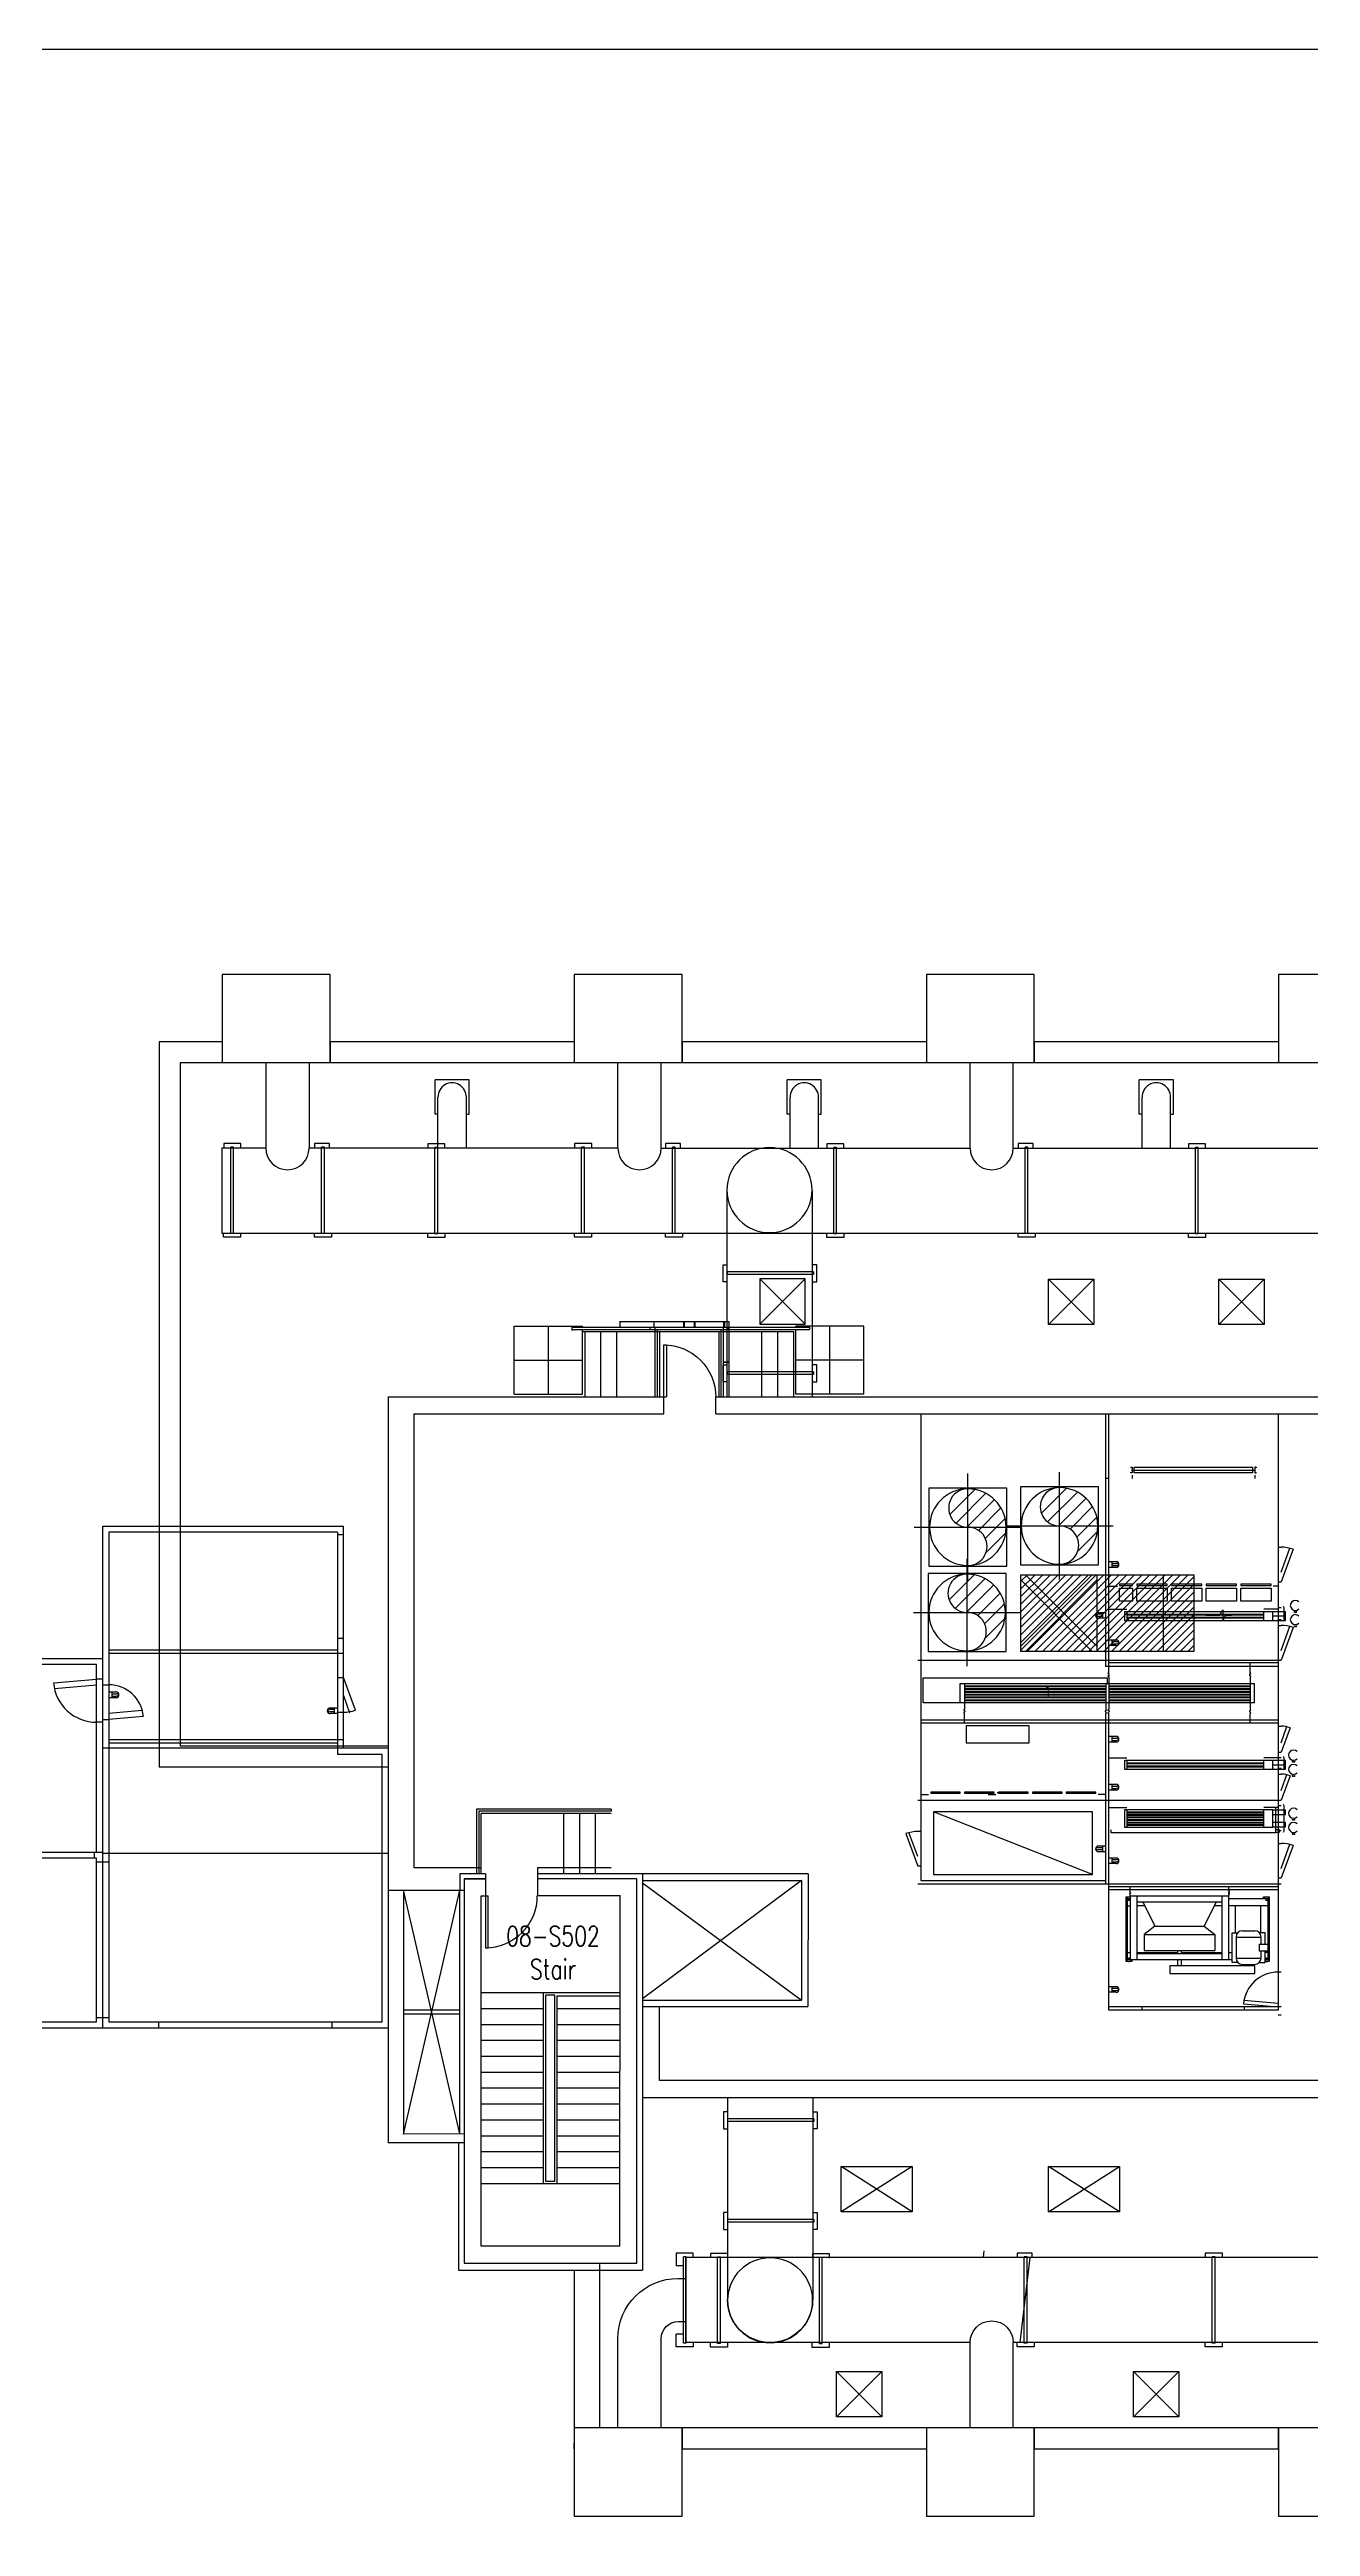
# Model space of a CAD drawing. Extents: x 11182 to 734459, y -1391328 to 152085.
# Drawn here: x 655704 to 677906, y -854440 to -810819 of the extents above; entities that cross this region are included whole.
import ezdxf
from ezdxf.enums import TextEntityAlignment as Align

# ---------------------------------------------------------------- set-up
doc = ezdxf.new("R2010")
doc.units = 0
doc.header["$LTSCALE"] = 500
doc.header["$MEASUREMENT"] = 0
doc.layers.add('0_Defpoints', color=106, linetype='CONTINUOUS', plot=False)
for name, color, linetype in [('0_room_data', 7, 'CONTINUOUS'), ('1_Wall_Exist', 251, 'CONTINUOUS'), ('3_Text', 7, 'CONTINUOUS')]:
    doc.layers.add(name, color=color, linetype=linetype)
doc.styles.add('1_200', font='simplex.shx', dxfattribs={"width": 0.75, "height": 460})
doc.styles.add('NOTES', font='SIMPLEX', dxfattribs={"height": 107.5})
doc.styles.add('NTS2-0MM', font='ROMANS.shx', dxfattribs={"height": 200})

# ---------------------------------------------------------------- blocks, each defined once
blk = doc.blocks.new('room_data')
at = {"layer": '3_Text', "style": '1_200', "width": 0.75}
for tag, p in [('ROOMNUM', (0, 0)), ('ROOMUSE', (0, -575))]:
    blk.add_attdef(tag, text='', height=345, dxfattribs=at).set_placement(p, align=Align.MIDDLE_CENTER)

msp = doc.modelspace()

# ---------------------------------------------------------------- linework, layer by layer
at = {"layer": '0_Defpoints'}
msp.add_lwpolyline([(632042, -810819), (632042, -876522), (733582, -876522), (733582, -810819)], close=True, dxfattribs=at)
at = {"layer": '1_Wall_Exist'}
for p, q in [((658743, -827109), (658743, -828666)), ((660643, -827109), (658743, -827109)), ((660643, -828666), (660643, -827109)), ((664943, -827109), (664943, -828666)), ((666843, -827109), (664943, -827109)), ((666843, -828666), (666843, -827109)), ((671143, -827109), (671143, -828666)), ((673043, -827109), (671143, -827109)), ((673043, -828666), (673043, -827109)), ((677343, -827109), (677343, -828666)), ((679243, -827109), (677343, -827109)), ((657633, -828296), (657633, -841070)), ((658740, -828296), (657633, -828296)), ((660644, -828296), (660644, -828666)), ((664942, -828296), (660644, -828296)), ((671142, -828296), (666844, -828296)), ((666844, -828296), (666844, -828666)), ((677342, -828296), (673044, -828296)), ((673044, -828296), (673044, -828666)), ((696263, -828666), (658003, -828666)), ((658003, -828666), (658003, -840700)), ((659512, -828666), (659512, -830166)), ((660274, -828666), (660274, -830166)), ((665712, -830166), (665712, -828666)), ((666474, -830166), (666474, -828666)), ((671912, -830166), (671912, -828666)), ((672674, -830166), (672674, -828666)), ((662493, -829566), (662493, -828966)), ((663093, -828966), (662493, -828966)), ((663093, -829566), (663093, -828966)), ((668693, -829566), (668693, -828966)), ((669293, -828966), (668693, -828966)), ((669293, -829566), (669293, -828966)), ((674893, -829566), (674893, -828966)), ((675493, -828966), (674893, -828966)), ((675493, -829566), (675493, -828966)), ((662543, -829566), (662493, -829566)), ((662543, -830166), (662543, -829266)), ((663043, -830166), (663043, -829266)), ((663043, -829566), (663093, -829566)), ((668743, -829566), (668693, -829566)), ((668743, -830166), (668743, -829266)), ((669243, -830166), (669243, -829266)), ((669243, -829566), (669293, -829566)), ((674943, -829566), (674893, -829566)), ((674943, -830166), (674943, -829266)), ((675443, -830166), (675443, -829266)), ((675443, -829566), (675493, -829566)), ((658772, -830084), (658772, -830159)), ((659072, -830084), (658772, -830084)), ((659072, -830159), (659072, -830084)), ((660369, -830083), (660369, -830158)), ((660635, -830083), (660369, -830083)), ((660635, -830158), (660635, -830083)), ((662365, -830091), (662365, -830166)), ((662665, -830091), (662365, -830091)), ((662665, -830166), (662665, -830091)), ((664950, -830084), (664950, -830159)), ((665250, -830084), (664950, -830084)), ((665250, -830159), (665250, -830084)), ((666547, -830083), (666547, -830158)), ((666813, -830083), (666547, -830083)), ((666813, -830158), (666813, -830083)), ((669388, -830091), (669388, -830166)), ((669688, -830091), (669388, -830091)), ((669688, -830166), (669688, -830091)), ((672757, -830083), (672757, -830158)), ((673023, -830083), (672757, -830083)), ((673023, -830158), (673023, -830083)), ((675756, -830091), (675756, -830166)), ((676056, -830091), (675756, -830091)), ((676056, -830166), (676056, -830091)), ((659512, -830166), (658740, -830166)), ((658740, -830166), (658740, -831666)), ((658894, -831668), (658894, -830148)), ((658944, -830148), (658894, -830148)), ((658944, -831668), (658944, -830148)), ((665712, -830166), (660274, -830166)), ((660494, -831668), (660494, -830148)), ((660544, -830148), (660494, -830148)), ((660544, -831668), (660544, -830148)), ((662490, -831676), (662490, -830156)), ((662540, -830156), (662490, -830156)), ((662540, -831676), (662540, -830156)), ((665072, -831668), (665072, -830148)), ((665122, -830148), (665072, -830148)), ((665122, -831668), (665122, -830148)), ((666474, -830166), (671912, -830166)), ((666672, -831668), (666672, -830148)), ((666722, -830148), (666672, -830148)), ((666722, -831668), (666722, -830148)), ((669513, -831676), (669513, -830156)), ((669563, -830156), (669513, -830156)), ((669563, -831676), (669563, -830156)), ((672674, -830166), (678112, -830166)), ((672882, -831668), (672882, -830148)), ((672932, -830148), (672882, -830148)), ((672932, -831668), (672932, -830148)), ((675881, -831676), (675881, -830156)), ((675931, -830156), (675881, -830156)), ((675931, -831676), (675931, -830156)), ((667638, -834546), (667638, -830921)), ((669138, -834546), (669138, -830921)), ((658740, -831666), (694180, -831666)), ((658769, -831733), (658769, -831658)), ((659069, -831733), (658769, -831733)), ((658944, -831668), (658894, -831668)), ((659069, -831658), (659069, -831733)), ((660369, -831733), (660369, -831658)), ((660669, -831733), (660369, -831733)), ((660544, -831668), (660494, -831668)), ((660669, -831658), (660669, -831733)), ((662365, -831741), (662365, -831666)), ((662665, -831741), (662365, -831741)), ((662540, -831676), (662490, -831676)), ((662665, -831666), (662665, -831741)), ((664947, -831733), (664947, -831658)), ((665247, -831733), (664947, -831733)), ((665122, -831668), (665072, -831668)), ((665247, -831658), (665247, -831733)), ((666547, -831733), (666547, -831658)), ((666847, -831733), (666547, -831733)), ((666722, -831668), (666672, -831668)), ((666847, -831658), (666847, -831733)), ((669388, -831741), (669388, -831666)), ((669688, -831741), (669388, -831741)), ((669563, -831676), (669513, -831676)), ((669688, -831666), (669688, -831741)), ((672757, -831733), (672757, -831658)), ((673057, -831733), (672757, -831733)), ((672932, -831668), (672882, -831668)), ((673057, -831658), (673057, -831733)), ((675756, -831741), (675756, -831666)), ((676056, -831741), (675756, -831741)), ((675931, -831676), (675881, -831676)), ((676056, -831666), (676056, -831741)), ((667563, -832221), (667638, -832221)), ((667563, -832521), (667563, -832221)), ((669216, -832221), (669141, -832221)), ((669216, -832521), (669216, -832221)), ((667638, -832521), (667563, -832521)), ((669156, -832344), (667636, -832344)), ((667636, -832344), (667636, -832394)), ((669156, -832394), (667636, -832394)), ((668208, -832469), (668208, -833269)), ((669008, -832469), (668208, -832469)), ((669008, -832469), (668208, -833269)), ((669008, -833269), (668208, -832469)), ((669008, -833269), (669008, -832469)), ((669141, -832521), (669216, -832521)), ((669156, -832344), (669156, -832394)), ((673293, -832472), (674093, -832472)), ((673293, -833272), (673293, -832472)), ((674093, -833272), (673293, -832472)), ((673293, -833272), (674093, -832472)), ((674093, -832472), (674093, -833272)), ((676292, -832472), (677092, -832472)), ((676292, -833272), (676292, -832472)), ((677092, -833272), (676292, -832472)), ((676292, -833272), (677092, -832472)), ((677092, -832472), (677092, -833272)), ((663888, -833301), (665088, -833301)), ((663888, -834501), (663888, -833301)), ((664488, -834501), (664488, -833301)), ((664907, -833318), (669083, -833318)), ((664907, -833376), (664907, -833318)), ((664916, -833358), (669083, -833358)), ((665088, -833315), (665088, -833301)), ((665088, -834501), (665088, -833355)), ((665097, -833398), (668803, -833398)), ((665127, -833398), (665127, -834546)), ((665407, -833398), (665407, -834546)), ((665687, -833398), (665687, -834546)), ((665744, -833216), (665744, -833316)), ((665744, -833218), (667667, -833218)), ((666275, -833318), (666275, -833358)), ((666342, -833218), (666342, -833318)), ((666353, -833318), (666353, -833218)), ((666363, -833318), (666363, -834547)), ((666403, -833358), (666403, -834547)), ((666443, -833398), (666443, -834547)), ((666864, -833218), (666864, -833318)), ((666878, -833218), (666878, -833318)), ((667052, -833218), (667052, -833318)), ((667066, -833218), (667066, -833318)), ((667487, -833398), (667487, -834547)), ((667527, -833358), (667527, -834547)), ((667567, -833318), (667567, -834547)), ((667577, -833318), (667577, -833218)), ((667588, -833218), (667588, -833318)), ((667655, -833318), (667655, -833358)), ((667667, -833218), (667667, -833933)), ((668208, -833269), (669008, -833269)), ((668243, -833398), (668243, -834546)), ((668523, -833398), (668523, -834546)), ((668803, -833398), (668803, -834546)), ((668842, -833315), (668842, -833301)), ((670042, -833301), (668842, -833301)), ((668842, -834501), (668842, -833355)), ((669083, -833318), (669083, -833358)), ((669442, -834501), (669442, -833301)), ((670042, -834501), (670042, -833301)), ((674093, -833272), (673293, -833272)), ((677092, -833272), (676292, -833272)), ((663888, -833901), (665088, -833901)), ((666520, -834846), (666520, -833632)), ((666520, -833632), (666570, -833632)), ((666570, -833632), (666698, -833650)), ((666570, -833632), (666570, -834546)), ((666698, -833650), (666785, -833672)), ((666785, -833672), (666870, -833702)), ((666870, -833702), (666951, -833740)), ((666951, -833740), (667027, -833786)), ((667027, -833786), (667099, -833840)), ((667099, -833840), (667166, -833900)), ((667166, -833900), (667226, -833967)), ((667226, -833967), (667279, -834038)), ((667563, -833981), (667633, -833981)), ((667563, -834281), (667563, -833981)), ((667667, -833933), (667567, -833933)), ((667667, -833941), (667567, -833941)), ((667667, -833941), (667667, -834547)), ((670042, -833901), (668842, -833901)), ((669216, -833981), (669151, -833981)), ((669216, -834281), (669216, -833981)), ((667279, -834038), (667326, -834115)), ((667326, -834115), (667364, -834197)), ((667364, -834197), (667394, -834281)), ((667394, -834281), (667416, -834368)), ((667416, -834368), (667429, -834457)), ((667429, -834457), (667434, -834546)), ((667638, -834281), (667563, -834281)), ((669156, -834105), (667636, -834105)), ((667636, -834105), (667636, -834155)), ((669156, -834155), (667636, -834155)), ((669141, -834281), (669216, -834281)), ((669156, -834105), (669156, -834155)), ((661669, -834546), (666570, -834546)), ((661669, -834546), (661669, -847684)), ((662119, -834846), (666520, -834846)), ((662119, -834846), (662119, -842836)), ((663888, -834501), (665088, -834501)), ((667434, -834846), (667434, -834546)), ((667434, -834546), (697093, -834546)), ((667434, -834846), (696843, -834846)), ((670042, -834501), (668842, -834501)), ((671048, -834846), (671048, -843065)), ((674300, -834846), (674300, -839290)), ((674357, -839290), (674357, -834846)), ((677335, -834846), (677335, -845345)), ((672560, -836156), (671188, -836156)), ((671188, -836156), (671188, -837527)), ((671556, -836617), (671995, -836177)), ((671874, -837786), (671874, -835896)), ((672560, -837527), (672560, -836156)), ((674173, -836134), (672801, -836134)), ((672801, -836134), (672801, -837506)), ((673169, -836595), (673608, -836156)), ((673487, -837765), (673487, -835875)), ((674173, -837506), (674173, -836134)), ((674357, -835982), (674300, -835982)), ((674741, -835785), (674766, -835785)), ((674741, -835785), (674741, -835798)), ((674741, -835887), (674741, -835874)), ((674766, -835887), (674741, -835887)), ((674754, -835836), (676938, -835836)), ((674766, -835785), (674766, -835887)), ((674766, -835924), (674766, -835982)), ((674804, -835887), (674804, -835785)), ((674804, -835785), (676888, -835785)), ((676888, -835887), (674804, -835887)), ((676888, -835785), (676888, -835887)), ((676925, -835785), (676925, -835887)), ((676951, -835785), (676925, -835785)), ((676925, -835887), (676951, -835887)), ((676925, -835924), (676925, -835982)), ((676951, -835785), (676951, -835798)), ((676951, -835887), (676951, -835874)), ((672190, -836245), (671666, -836769)), ((671856, -836841), (672342, -836355)), ((672457, -836502), (672061, -836898)), ((673803, -836223), (673278, -836748)), ((673469, -836819), (673955, -836333)), ((674070, -836480), (673674, -836876)), ((656640, -845663), (656640, -836823)), ((656640, -836823), (660881, -836823)), ((656748, -836931), (656748, -845555)), ((660773, -836931), (656748, -836931)), ((660773, -836931), (660773, -840843)), ((660881, -836976), (660773, -836976)), ((660881, -840735), (660881, -836823)), ((670929, -836841), (672819, -836841)), ((672181, -837040), (672532, -836690)), ((672541, -836942), (672192, -837291)), ((672542, -836820), (674432, -836820)), ((673794, -837018), (674144, -836668)), ((674154, -836920), (673805, -837270)), ((671861, -839289), (671861, -837399)), ((672801, -837506), (674173, -837506)), ((674357, -837448), (674484, -837448)), ((674407, -837448), (674407, -837550)), ((674407, -837479), (674491, -837479)), ((674407, -837519), (674491, -837519)), ((677335, -837194), (677392, -837194)), ((677392, -837637), (677546, -837209)), ((677600, -837231), (677392, -837804)), ((672547, -837658), (671175, -837658)), ((671175, -837658), (671175, -839030)), ((671188, -837527), (672560, -837527)), ((671543, -838119), (671983, -837680)), ((672177, -837747), (671653, -838272)), ((671843, -838343), (672329, -837857)), ((672547, -839030), (672547, -837658)), ((672801, -837680), (672801, -839030)), ((674065, -837680), (672801, -838944)), ((674135, -837680), (672801, -839014)), ((674000, -837680), (672801, -838879)), ((673866, -837680), (672801, -838744)), ((673731, -837680), (672801, -838609)), ((673596, -837680), (672801, -838475)), ((673461, -837680), (672801, -838340)), ((673327, -837680), (672801, -838205)), ((673192, -837680), (672801, -838071)), ((673057, -837680), (672801, -837936)), ((672923, -837680), (672801, -837801)), ((672801, -837680), (675851, -837680)), ((674065, -839030), (672801, -837765)), ((674151, -838944), (672887, -837680)), ((674151, -837765), (672887, -839030)), ((674270, -837680), (672920, -839030)), ((674404, -837680), (673054, -839030)), ((674539, -837680), (673189, -839030)), ((674674, -837680), (673324, -839030)), ((674808, -837680), (673458, -839030)), ((674943, -837680), (673593, -839030)), ((675078, -837680), (673728, -839030)), ((675213, -837680), (673863, -839030)), ((675347, -837680), (673997, -839030)), ((675482, -837680), (674132, -839030)), ((674151, -839030), (674151, -837680)), ((675617, -837680), (674267, -839030)), ((674484, -837550), (674357, -837550)), ((674357, -837880), (674507, -837880)), ((675751, -837680), (674401, -839030)), ((675851, -837715), (674536, -839030)), ((674545, -837843), (674545, -837867)), ((674774, -837843), (674545, -837843)), ((674545, -837867), (674774, -837867)), ((674545, -838147), (674545, -837918)), ((674545, -837918), (674774, -837918)), ((675851, -837849), (674671, -839030)), ((674774, -837867), (674774, -837843)), ((674774, -837918), (674774, -838147)), ((674850, -837843), (674850, -837867)), ((675384, -837843), (674850, -837843)), ((674850, -837867), (675384, -837867)), ((674850, -838147), (674850, -837918)), ((674850, -837918), (675384, -837918)), ((675311, -837680), (675311, -839030)), ((675384, -837867), (675384, -837843)), ((675384, -837918), (675384, -838147)), ((675459, -837843), (675459, -837867)), ((675994, -837843), (675459, -837843)), ((675459, -837867), (675994, -837867)), ((675459, -838147), (675459, -837918)), ((675459, -837918), (675994, -837918)), ((675851, -837680), (675851, -839030)), ((675994, -837867), (675994, -837843)), ((675994, -837918), (675994, -838147)), ((676069, -837843), (676069, -837867)), ((676603, -837843), (676069, -837843)), ((676069, -837867), (676603, -837867)), ((676069, -838147), (676069, -837918)), ((676069, -837918), (676603, -837918)), ((676603, -837867), (676603, -837843)), ((676603, -837918), (676603, -838147)), ((676679, -837843), (676679, -837867)), ((677213, -837843), (676679, -837843)), ((676679, -837867), (677213, -837867)), ((676679, -838147), (676679, -837918)), ((676679, -837918), (677213, -837918)), ((677213, -837867), (677213, -837843)), ((677213, -837918), (677213, -838147)), ((677335, -837880), (677251, -837880)), ((677335, -837804), (677392, -837804)), ((670916, -838344), (672806, -838344)), ((672445, -838004), (672048, -838400)), ((672169, -838542), (672519, -838192)), ((674249, -838374), (674165, -838374)), ((674173, -838344), (674300, -838344)), ((674249, -838445), (674249, -838344)), ((674357, -838287), (674672, -838287)), ((674774, -838147), (674545, -838147)), ((674637, -838489), (674637, -838324)), ((674637, -838324), (677244, -838324)), ((674672, -838324), (674672, -838489)), ((674672, -838373), (677088, -838373)), ((674672, -838386), (677088, -838386)), ((675851, -837984), (674805, -839030)), ((675384, -838147), (674850, -838147)), ((675851, -838119), (674940, -839030)), ((675851, -838253), (675075, -839030)), ((675851, -838388), (675210, -839030)), ((675994, -838147), (675459, -838147)), ((676063, -838394), (676308, -838394)), ((676603, -838147), (676069, -838147)), ((676308, -838394), (676361, -838296)), ((676361, -838296), (676361, -838491)), ((676361, -838491), (676417, -838394)), ((676417, -838394), (676514, -838394)), ((677213, -838147), (676679, -838147)), ((677335, -838287), (677088, -838287)), ((677088, -838489), (677088, -838324)), ((677244, -838489), (677244, -838324)), ((677468, -838331), (677244, -838331)), ((677392, -838261), (677335, -838261)), ((677442, -838261), (677430, -838236)), ((677442, -838471), (677442, -838261)), ((677468, -838483), (677468, -838331)), ((660881, -838805), (660773, -838805)), ((672529, -838444), (672179, -838794)), ((674249, -838415), (674165, -838415)), ((674300, -838445), (674173, -838445)), ((674357, -838826), (674484, -838826)), ((674407, -838826), (674407, -838928)), ((677244, -838489), (674637, -838489)), ((674672, -838428), (677088, -838428)), ((674672, -838441), (677088, -838441)), ((675851, -838523), (675344, -839030)), ((675851, -838658), (675479, -839030)), ((675851, -838792), (675614, -839030)), ((677468, -838407), (677244, -838407)), ((677244, -838483), (677468, -838483)), ((677392, -838471), (677335, -838471)), ((677335, -838572), (677392, -838572)), ((677392, -839015), (677546, -838587)), ((677600, -838609), (677392, -839182)), ((677430, -838496), (677442, -838471)), ((643692, -839154), (656640, -839154)), ((656532, -839262), (643800, -839262)), ((656532, -842564), (656532, -839262)), ((656748, -839002), (660773, -839002)), ((656748, -839059), (660881, -839059)), ((670991, -839182), (677392, -839182)), ((671175, -839030), (672547, -839030)), ((675851, -839030), (672801, -839030)), ((674354, -839404), (674354, -839233)), ((674484, -838928), (674357, -838928)), ((677335, -839233), (674357, -839233)), ((674407, -838857), (674491, -838857)), ((674407, -838897), (674491, -838897)), ((675851, -838927), (675748, -839030)), ((676843, -839404), (676843, -839233)), ((655773, -839582), (656532, -839516)), ((656532, -839624), (655790, -839691)), ((656640, -839516), (656532, -839516)), ((656640, -839617), (656748, -839617)), ((660773, -839490), (660881, -839490)), ((661090, -840063), (660881, -839490)), ((671086, -839493), (674328, -839493)), ((671086, -839934), (671086, -839493)), ((671737, -839934), (671737, -839595)), ((671737, -839595), (676919, -839595)), ((671814, -839595), (671814, -840049)), ((671814, -839637), (674303, -839637)), ((671814, -839650), (674303, -839650)), ((671814, -839685), (674303, -839685)), ((671814, -839698), (674303, -839698)), ((674300, -839290), (677335, -839290)), ((674303, -839595), (674303, -840049)), ((674328, -839493), (674328, -839595)), ((674354, -839480), (674354, -840049)), ((674354, -839637), (676843, -839637)), ((674354, -839650), (676843, -839650)), ((674354, -839685), (676843, -839685)), ((674354, -839698), (676843, -839698)), ((676843, -839480), (676843, -840049)), ((676919, -839934), (676919, -839595)), ((656748, -839744), (656875, -839744)), ((656875, -839846), (656748, -839846)), ((656748, -840119), (657336, -840066)), ((656798, -839744), (656798, -839846)), ((656798, -839775), (656882, -839775)), ((656798, -839816), (656882, -839816)), ((660723, -840054), (660639, -840054)), ((660723, -840095), (660639, -840095)), ((660646, -840024), (660773, -840024)), ((660773, -840125), (660646, -840125)), ((660723, -840125), (660723, -840024)), ((660773, -840100), (660881, -840100)), ((660881, -839806), (660985, -840109)), ((676919, -839934), (671086, -839934)), ((671814, -839734), (674303, -839734)), ((671814, -839747), (674303, -839747)), ((671814, -839782), (674303, -839782)), ((671814, -839795), (674303, -839795)), ((671814, -839831), (674303, -839831)), ((671814, -839844), (674303, -839844)), ((671814, -839880), (674303, -839880)), ((671814, -839892), (674303, -839892)), ((671814, -840296), (671814, -840125)), ((674303, -840296), (674303, -840125)), ((674354, -839734), (676843, -839734)), ((674354, -839747), (676843, -839747)), ((674354, -839782), (676843, -839782)), ((674354, -839795), (676843, -839795)), ((674354, -839831), (676843, -839831)), ((674354, -839844), (676843, -839844)), ((674354, -839880), (676843, -839880)), ((674354, -839892), (676843, -839892)), ((674354, -840296), (674354, -840125)), ((676843, -840296), (676843, -840125)), ((656640, -840278), (656532, -840278)), ((656640, -840227), (656748, -840227)), ((657355, -840174), (656748, -840227)), ((677335, -840239), (671048, -840239)), ((677335, -840296), (671048, -840296)), ((672956, -840338), (671843, -840338)), ((671843, -840338), (671843, -840638)), ((672956, -840638), (672956, -840338)), ((674300, -840296), (674300, -843122)), ((674357, -845345), (674357, -840296)), ((674357, -840525), (674484, -840525)), ((674407, -840525), (674407, -840627)), ((674407, -840555), (674491, -840555)), ((677335, -840347), (677392, -840347)), ((677392, -840637), (677493, -840352)), ((677548, -840375), (677392, -840804)), ((661669, -840735), (656640, -840735)), ((656748, -840583), (660881, -840583)), ((656748, -840640), (660773, -840640)), ((661669, -840700), (658003, -840700)), ((661561, -840843), (660773, -840843)), ((661561, -845555), (661561, -840843)), ((671843, -840638), (672956, -840638)), ((674484, -840627), (674357, -840627)), ((674357, -840906), (674672, -840906)), ((674407, -840596), (674491, -840596)), ((674637, -841109), (674637, -840944)), ((674637, -840944), (677244, -840944)), ((674672, -840944), (674672, -841109)), ((674672, -840992), (677088, -840992)), ((674672, -841005), (677088, -841005)), ((677392, -840906), (677088, -840906)), ((677088, -841109), (677088, -840944)), ((677244, -841109), (677244, -840944)), ((677468, -840950), (677244, -840950)), ((677335, -840804), (677392, -840804)), ((677442, -840906), (677430, -840881)), ((677442, -841090), (677442, -840906)), ((677468, -841102), (677468, -840950)), ((661669, -841070), (657633, -841070)), ((674357, -841369), (674484, -841369)), ((674407, -841369), (674407, -841471)), ((674407, -841400), (674491, -841400)), ((674407, -841441), (674491, -841441)), ((677244, -841109), (674637, -841109)), ((674672, -841047), (677088, -841047)), ((674672, -841060), (677088, -841060)), ((677244, -841026), (677468, -841026)), ((677244, -841102), (677468, -841102)), ((677392, -841090), (677335, -841090)), ((677335, -841192), (677392, -841192)), ((677392, -841482), (677493, -841196)), ((677548, -841219), (677392, -841649)), ((677430, -841115), (677442, -841090)), ((663223, -841806), (663223, -842936)), ((665593, -841806), (663223, -841806)), ((663263, -841846), (663263, -842936)), ((665593, -841846), (663263, -841846)), ((665593, -841806), (665593, -841846)), ((670991, -841649), (677392, -841649)), ((671048, -841547), (671182, -841547)), ((671219, -841510), (671219, -841528)), ((671741, -841510), (671219, -841510)), ((671219, -841528), (671741, -841528)), ((674071, -842957), (671271, -841857)), ((674071, -841857), (671271, -841857)), ((671271, -841857), (671271, -842957)), ((671741, -841528), (671741, -841510)), ((671816, -841510), (671816, -841528)), ((672338, -841510), (671816, -841510)), ((671816, -841528), (672338, -841528)), ((672231, -841547), (672364, -841547)), ((672338, -841528), (672338, -841510)), ((672402, -841528), (672402, -841510)), ((672413, -841510), (672413, -841528)), ((672935, -841510), (672413, -841510)), ((672413, -841528), (672935, -841528)), ((672935, -841528), (672935, -841510)), ((673010, -841510), (673010, -841528)), ((673532, -841510), (673010, -841510)), ((673010, -841528), (673532, -841528)), ((673532, -841528), (673532, -841510)), ((673607, -841510), (673607, -841528)), ((674129, -841510), (673607, -841510)), ((673607, -841528), (674129, -841528)), ((674071, -842957), (674071, -841857)), ((674129, -841528), (674129, -841510)), ((674300, -841547), (674166, -841547)), ((674484, -841471), (674357, -841471)), ((674357, -841776), (674672, -841776)), ((674637, -842131), (674637, -841814)), ((674637, -841814), (677244, -841814)), ((674672, -841814), (674672, -842131)), ((674672, -841853), (677088, -841853)), ((674672, -841865), (677088, -841865)), ((677335, -841776), (677088, -841776)), ((677088, -842131), (677088, -841814)), ((677244, -842131), (677244, -841814)), ((677468, -841826), (677244, -841826)), ((677297, -842220), (677297, -841776)), ((677392, -841750), (677335, -841750)), ((677442, -841750), (677430, -841725)), ((677442, -842189), (677442, -841750)), ((677468, -841902), (677468, -841826)), ((663303, -842936), (663303, -841886)), ((665593, -841886), (663303, -841886)), ((664753, -841886), (664753, -842936)), ((665033, -841886), (665033, -842936)), ((665313, -841886), (665313, -842936)), ((670783, -842238), (670991, -842811)), ((670991, -842644), (670837, -842216)), ((671048, -842201), (670991, -842201)), ((674394, -842172), (674394, -842220)), ((674394, -842220), (677297, -842220)), ((677244, -842131), (674637, -842131)), ((674672, -841898), (677088, -841898)), ((674672, -841911), (677088, -841911)), ((674672, -841943), (677088, -841943)), ((674672, -841956), (677088, -841956)), ((674672, -841989), (677088, -841989)), ((674672, -842001), (677088, -842001)), ((674672, -842034), (677088, -842034)), ((674672, -842047), (677088, -842047)), ((674672, -842079), (677088, -842079)), ((674672, -842092), (677088, -842092)), ((677244, -841902), (677468, -841902)), ((677468, -842042), (677244, -842042)), ((677244, -842118), (677468, -842118)), ((677359, -842172), (677297, -842172)), ((677297, -842213), (677359, -842213)), ((677392, -842189), (677335, -842189)), ((677359, -842213), (677359, -842172)), ((677430, -842214), (677442, -842189)), ((677468, -842118), (677468, -842042)), ((643692, -842564), (656640, -842564)), ((656532, -842672), (643800, -842672)), ((656487, -842564), (656487, -842672)), ((656532, -845555), (656532, -842672)), ((656748, -842742), (656532, -842742)), ((661669, -842589), (656640, -842589)), ((674249, -842486), (674165, -842486)), ((674249, -842526), (674165, -842526)), ((674173, -842455), (674300, -842455)), ((674300, -842557), (674173, -842557)), ((674249, -842557), (674249, -842455)), ((674357, -842665), (674484, -842665)), ((674407, -842665), (674407, -842766)), ((674407, -842695), (674491, -842695)), ((674407, -842736), (674491, -842736)), ((677335, -842411), (677392, -842411)), ((677392, -842853), (677546, -842426)), ((677600, -842448), (677392, -843020)), ((662119, -842836), (663303, -842836)), ((662927, -842948), (662927, -843236)), ((663379, -842948), (662927, -842948)), ((663002, -843034), (663003, -849804)), ((663379, -843034), (663002, -843034)), ((663002, -843036), (663379, -843034)), ((663379, -842948), (663379, -844249)), ((664294, -842836), (665593, -842836)), ((664294, -842836), (664294, -843334)), ((669061, -842948), (664294, -842948)), ((666044, -843034), (664294, -843034)), ((666043, -849804), (666043, -843032)), ((666143, -842948), (666143, -849929)), ((668946, -843063), (666143, -845151)), ((666143, -843063), (668946, -843063)), ((666143, -843103), (668943, -845171)), ((668946, -843063), (668943, -845171)), ((669061, -842948), (669057, -845285)), ((671048, -842811), (670991, -842811)), ((670991, -843122), (677392, -843122)), ((671048, -843065), (674300, -843065)), ((671271, -842957), (674071, -842957)), ((674484, -842766), (674357, -842766)), ((677335, -843173), (674357, -843173)), ((674731, -843250), (674731, -843173)), ((676471, -843250), (676471, -843173)), ((677335, -843020), (677392, -843020)), ((661669, -843236), (663002, -843236)), ((661934, -847529), (662927, -843236)), ((662928, -847528), (661934, -843236)), ((661934, -843236), (661934, -847529)), ((662928, -847528), (662927, -843236)), ((663303, -849504), (663303, -843334)), ((663303, -843334), (663430, -843334)), ((663430, -844249), (663430, -843334)), ((664224, -843684), (664254, -843599)), ((664254, -843599), (664276, -843512)), ((664276, -843512), (664289, -843424)), ((664289, -843424), (664293, -843334)), ((665750, -843334), (664294, -843334)), ((665743, -843331), (665743, -843348)), ((665743, -849504), (665750, -843334)), ((677335, -843230), (674357, -843230)), ((674661, -843354), (674738, -843354)), ((674661, -844491), (674661, -843354)), ((674687, -843382), (674738, -843382)), ((674687, -844462), (674687, -843382)), ((674687, -843509), (674738, -843509)), ((674731, -843332), (674731, -843311)), ((674738, -843332), (676465, -843332)), ((674738, -844462), (674738, -843332)), ((674851, -843332), (674851, -844462)), ((676352, -843445), (674851, -843445)), ((674990, -843509), (674851, -843509)), ((674967, -843461), (675166, -843871)), ((676236, -843461), (676037, -843871)), ((676352, -843509), (676212, -843509)), ((676352, -844462), (676352, -843332)), ((676465, -843332), (676465, -844462)), ((676465, -843382), (677157, -843382)), ((677157, -843509), (676465, -843509)), ((676471, -843332), (676471, -843311)), ((676579, -843509), (676579, -843983)), ((677030, -843983), (677030, -843509)), ((677081, -843382), (677081, -843354)), ((677081, -843354), (677182, -843354)), ((677157, -843382), (677157, -844462)), ((677182, -843354), (677182, -844491)), ((663887, -844094), (663959, -844041)), ((663959, -844041), (664025, -843981)), ((664025, -843981), (664086, -843914)), ((664086, -843914), (664139, -843842)), ((664139, -843842), (664185, -843765)), ((664185, -843765), (664224, -843684)), ((675166, -843871), (674979, -844014)), ((674979, -844014), (676224, -844014)), ((674979, -844014), (674979, -844298)), ((675166, -843871), (676037, -843871)), ((676037, -843871), (676224, -844014)), ((676224, -844014), (676224, -844298)), ((676528, -843983), (676631, -843983)), ((676528, -844510), (676528, -843983)), ((676598, -844060), (677036, -844060)), ((676598, -844060), (676598, -844432)), ((676708, -843951), (676927, -843951)), ((677106, -843983), (677004, -843983)), ((677036, -844183), (677036, -844060)), ((677106, -844183), (677106, -843983)), ((663379, -844249), (663430, -844249)), ((663430, -844249), (663558, -844231)), ((663558, -844231), (663645, -844209)), ((663645, -844209), (663729, -844179)), ((663729, -844179), (663811, -844140)), ((663811, -844140), (663887, -844094)), ((674763, -844491), (674661, -844491)), ((674687, -844335), (674738, -844335)), ((676528, -844462), (674687, -844462)), ((674763, -844462), (674763, -844491)), ((674851, -844335), (675567, -844335)), ((674851, -844349), (676352, -844349)), ((674979, -844298), (676224, -844298)), ((675567, -844298), (675567, -844349)), ((675567, -844462), (675567, -844567)), ((675635, -844349), (675635, -844298)), ((675635, -844335), (676352, -844335)), ((675635, -844567), (675635, -844462)), ((676465, -844335), (676528, -844335)), ((676598, -844432), (677036, -844432)), ((677011, -844310), (677011, -844183)), ((677011, -844183), (677154, -844183)), ((677154, -844310), (677011, -844310)), ((677036, -844432), (677036, -844310)), ((677106, -844510), (677106, -844310)), ((677157, -844335), (677106, -844335)), ((677157, -844462), (677106, -844462)), ((677182, -844491), (677106, -844491)), ((677154, -844183), (677154, -844310)), ((674357, -844932), (674484, -844932)), ((674407, -844932), (674407, -845033)), ((675433, -844567), (675433, -844700)), ((676928, -844567), (675433, -844567)), ((675433, -844700), (676928, -844700)), ((676631, -844510), (676528, -844510)), ((676708, -844541), (676927, -844541)), ((676804, -844541), (676804, -844567)), ((676831, -844567), (676831, -844541)), ((676928, -844700), (676928, -844567)), ((677004, -844510), (677106, -844510)), ((677392, -844678), (677335, -844678)), ((662927, -845345), (661934, -845345)), ((665743, -845044), (663303, -845044)), ((664403, -845324), (663303, -845324)), ((664403, -848404), (664403, -845044)), ((664603, -845084), (664443, -845084)), ((664443, -848364), (664443, -845084)), ((664603, -848364), (664603, -845084)), ((664643, -845095), (665743, -845095)), ((664643, -848404), (664643, -845095)), ((665743, -845324), (664643, -845324)), ((666143, -845171), (668943, -845171)), ((666143, -845285), (669057, -845285)), ((666443, -846584), (666443, -845285)), ((674484, -845033), (674357, -845033)), ((677392, -845287), (674357, -845287)), ((677335, -845345), (674357, -845345)), ((674407, -844962), (674491, -844962)), ((674407, -845003), (674491, -845003)), ((674944, -845345), (674944, -845287)), ((676728, -845234), (677335, -845287)), ((677335, -845230), (676735, -845177)), ((676747, -845345), (676747, -845287)), ((661669, -845663), (641749, -845663)), ((643800, -845555), (656532, -845555)), ((656748, -845485), (656532, -845485)), ((656748, -845555), (661561, -845555)), ((657630, -845663), (657630, -845555)), ((660678, -845663), (660678, -845555)), ((662927, -845420), (661934, -845420)), ((664403, -845604), (663303, -845604)), ((665743, -845604), (664643, -845604)), ((677392, -845437), (677335, -845437)), ((664403, -845884), (663303, -845884)), ((664403, -846164), (663303, -846164)), ((665743, -845884), (664643, -845884)), ((665743, -846164), (664643, -846164)), ((664403, -846444), (663303, -846444)), ((665743, -846444), (664643, -846444)), ((696843, -846584), (666443, -846584)), ((664403, -846724), (663303, -846724)), ((664403, -847004), (663303, -847004)), ((665743, -846724), (664643, -846724)), ((665743, -847004), (664643, -847004)), ((666143, -846884), (697093, -846884)), ((667644, -846885), (667644, -850449)), ((669144, -846884), (669144, -850448)), ((663003, -847528), (661934, -847529)), ((664403, -847284), (663303, -847284)), ((665743, -847284), (664643, -847284)), ((667569, -847139), (667569, -847439)), ((667644, -847139), (667569, -847139)), ((667569, -847439), (667639, -847439)), ((669162, -847261), (667642, -847261)), ((667642, -847261), (667642, -847311)), ((669162, -847311), (667642, -847311)), ((669146, -847138), (669221, -847138)), ((669221, -847438), (669156, -847438)), ((669162, -847261), (669162, -847311)), ((669221, -847138), (669221, -847438)), ((663002, -847683), (661669, -847684)), ((662903, -847683), (661669, -847684)), ((662903, -847684), (662903, -849929)), ((664403, -847564), (663303, -847564)), ((664403, -847844), (663303, -847844)), ((665743, -847564), (664643, -847564)), ((665743, -847844), (664643, -847844)), ((664403, -848124), (663303, -848124)), ((665743, -848404), (663303, -848404)), ((664603, -848364), (664443, -848364)), ((665743, -848124), (664643, -848124)), ((669643, -848902), (669643, -848102)), ((669643, -848102), (670893, -848102)), ((670893, -848102), (669643, -848902)), ((670893, -848902), (669643, -848102)), ((670893, -848102), (670893, -848902)), ((673293, -848902), (673293, -848102)), ((673293, -848102), (674543, -848102)), ((674543, -848902), (673293, -848102)), ((673293, -848902), (674543, -848102)), ((674543, -848102), (674543, -848902)), ((667569, -848910), (667569, -849210)), ((667644, -848910), (667569, -848910)), ((667569, -849210), (667644, -849210)), ((669162, -849032), (667642, -849032)), ((667642, -849032), (667642, -849082)), ((669162, -849082), (667642, -849082)), ((669146, -848909), (669221, -848909)), ((669221, -849209), (669146, -849209)), ((669162, -849032), (669162, -849082)), ((669221, -848909), (669221, -849209)), ((670893, -848902), (669643, -848902)), ((674543, -848902), (673293, -848902)), ((665743, -849504), (663303, -849504)), ((666739, -849627), (666739, -849852)), ((667039, -849627), (666739, -849627)), ((666864, -851212), (666864, -849692)), ((666914, -849692), (666864, -849692)), ((695002, -849702), (666900, -849702)), ((666900, -849702), (666900, -851202)), ((666914, -851212), (666914, -849692)), ((667039, -849702), (667039, -849627)), ((667344, -849635), (667344, -849710)), ((667644, -849635), (667344, -849635)), ((667466, -851219), (667466, -849699)), ((667516, -849699), (667466, -849699)), ((667516, -851219), (667516, -849699)), ((669138, -849641), (669138, -849716)), ((669438, -849641), (669138, -849641)), ((669259, -851225), (669259, -849705)), ((669309, -849705), (669259, -849705)), ((669309, -851225), (669309, -849705)), ((669438, -849716), (669438, -849641)), ((672149, -849702), (672160, -849586)), ((672743, -849627), (672743, -849702)), ((673009, -849627), (672743, -849627)), ((672963, -849702), (672791, -851202)), ((672868, -851212), (672868, -849692)), ((672918, -849692), (672868, -849692)), ((672918, -851212), (672918, -849692)), ((673009, -849702), (673009, -849627)), ((676055, -849627), (676055, -849702)), ((676355, -849627), (676055, -849627)), ((676177, -851211), (676177, -849691)), ((676227, -849691), (676177, -849691)), ((676227, -851211), (676227, -849691)), ((676355, -849702), (676355, -849627)), ((662903, -849929), (666143, -849929)), ((663003, -849804), (666043, -849804)), ((664943, -849929), (664943, -854259)), ((665394, -849829), (665388, -849829)), ((665388, -849829), (665388, -852702)), ((666859, -849852), (666739, -849852)), ((666774, -850071), (666900, -850071)), ((666774, -850833), (666900, -850833)), ((665712, -852702), (665712, -851133)), ((666474, -852702), (666474, -851133)), ((666739, -851277), (666739, -851052)), ((666859, -851052), (666739, -851052)), ((667039, -851277), (666739, -851277)), ((666914, -851212), (666864, -851212)), ((671912, -851202), (666900, -851202)), ((667039, -851202), (667039, -851277)), ((667341, -851284), (667341, -851209)), ((667641, -851284), (667341, -851284)), ((667516, -851219), (667466, -851219)), ((667641, -851209), (667641, -851284)), ((669134, -851290), (669134, -851215)), ((669434, -851290), (669134, -851290)), ((669309, -851225), (669259, -851225)), ((669434, -851215), (669434, -851290)), ((671912, -852702), (671912, -851202)), ((678112, -851202), (672674, -851202)), ((672674, -852702), (672674, -851202)), ((672743, -851277), (672743, -851202)), ((673043, -851277), (672743, -851277)), ((672918, -851212), (672868, -851212)), ((673043, -851202), (673043, -851277)), ((676052, -851276), (676052, -851201)), ((676352, -851276), (676052, -851276)), ((676227, -851211), (676177, -851211)), ((676352, -851201), (676352, -851276)), ((669561, -851712), (670361, -851712)), ((669561, -852512), (669561, -851712)), ((670361, -852512), (669561, -851712)), ((669561, -852512), (670361, -851712)), ((670361, -851712), (670361, -852512)), ((674791, -851712), (675591, -851712)), ((674791, -852512), (674791, -851712)), ((675591, -852512), (674791, -851712)), ((674791, -852512), (675591, -851712)), ((675591, -851712), (675591, -852512)), ((696263, -852702), (664943, -852702)), ((666843, -854259), (666843, -852702)), ((666844, -852702), (666844, -853072)), ((670361, -852512), (669561, -852512)), ((671143, -852702), (671143, -854259)), ((673043, -854259), (673043, -852702)), ((673044, -852702), (673044, -853072)), ((675591, -852512), (674791, -852512)), ((677342, -853072), (677342, -852702)), ((677343, -852702), (677343, -854259)), ((664942, -853072), (664942, -852972)), ((666844, -853072), (671142, -853072)), ((673044, -853072), (677342, -853072)), ((664943, -854259), (666843, -854259)), ((671143, -854259), (673043, -854259)), ((677343, -854259), (679243, -854259))]:
    msp.add_line(p, q, dxfattribs=at)
at = {"layer": '1_Wall_Exist', "extrusion": (0, 0, -1)}
for centre in [(-668381, -830905), (-668392, -850458)]:
    msp.add_circle(centre, 749, dxfattribs=at)
at = {"layer": '1_Wall_Exist'}
for centre in [(674712, -843408), (677132, -843408), (674712, -844437), (677132, -844437)]:
    msp.add_circle(centre, 9.52, dxfattribs=at)
for centre, radius, start, end in [((662793, -829266), 250, 358.9459, 181.2603), ((668993, -829266), 250, 358.9459, 181.2603), ((675193, -829266), 250, 358.9459, 181.2603), ((659893, -830166), 381, 180, 0), ((666093, -830166), 381, 180, 0), ((672293, -830166), 381, 180, 0), ((674484, -837499), 50.8, 270, 90), ((674471, -837578), 102, 51.2287, 78.3697), ((674471, -837420), 102, 281.6303, 308.7713), ((677392, -837804), 610, 70.0001, 90), ((674173, -838395), 50.8, 90, 270), ((674185, -838474), 102, 101.6303, 128.7713), ((674185, -838315), 102, 231.2287, 258.3697), ((677639, -838220), 87.5, 45, 315), ((677639, -838470), 87.5, 45, 315), ((674484, -838877), 50.8, 270, 90), ((677392, -839182), 610, 70.0001, 90), ((674471, -838956), 102, 51.2287, 78.3697), ((674471, -838798), 102, 281.6303, 308.7713), ((656532, -839516), 762, 185.0004, 270), ((656748, -840227), 610, 5.0004, 90), ((674354, -839417), 12.7, 90, 270), ((674354, -839468), 12.7, 90, 270), ((674354, -839442), 12.7, 270, 90), ((676843, -839442), 12.7, 90, 270), ((676843, -839417), 12.7, 270, 90), ((676843, -839468), 12.7, 270, 90), ((656875, -839795), 50.8, 270, 90), ((656862, -839875), 102, 51.2285, 78.3695), ((656862, -839716), 102, 281.6305, 308.7715), ((660646, -840075), 50.8, 90, 270), ((660659, -840154), 102, 101.6305, 128.7715), ((660659, -839995), 102, 231.2285, 258.3695), ((660881, -839490), 610, 270, 289.9999), ((671814, -840061), 12.7, 90, 270), ((671814, -840112), 12.7, 90, 270), ((671814, -840087), 12.7, 270, 90), ((674303, -840087), 12.7, 90, 270), ((674303, -840061), 12.7, 270, 90), ((674303, -840112), 12.7, 270, 90), ((674354, -840061), 12.7, 90, 270), ((674354, -840112), 12.7, 90, 270), ((674354, -840087), 12.7, 270, 90), ((676843, -840087), 12.7, 90, 270), ((676843, -840061), 12.7, 270, 90), ((676843, -840112), 12.7, 270, 90), ((674484, -840576), 50.8, 270, 90), ((674471, -840655), 102, 51.2287, 78.3697), ((674471, -840496), 102, 281.6303, 308.7713), ((677392, -840804), 457, 70.0001, 90), ((677608, -840857), 87.5, 45, 315), ((674484, -841420), 50.8, 270, 90), ((674471, -841500), 102, 51.2287, 78.3697), ((674471, -841341), 102, 281.6303, 308.7713), ((677392, -841649), 457, 70.0001, 90), ((677608, -841107), 87.5, 45, 315), ((677608, -841879), 87.5, 45, 315), ((670991, -842811), 610, 90, 110), ((677608, -842129), 87.5, 45, 315), ((674173, -842506), 50.8, 90, 270), ((674185, -842585), 102, 101.6303, 128.7713), ((674185, -842427), 102, 231.2287, 258.3697), ((674484, -842716), 50.8, 270, 90), ((674471, -842795), 102, 51.2287, 78.3697), ((674471, -842636), 102, 281.6303, 308.7713), ((677392, -843020), 610, 70.0001, 90), ((674712, -843408), 54, 61.6212, 241.9028), ((674731, -843261), 10.2, 90, 270), ((674731, -843301), 10.2, 90, 270), ((674731, -843281), 10.2, 270, 90), ((674942, -843472), 27.6, 23.9998, 90), ((676261, -843472), 27.6, 90, 156.0002), ((676471, -843281), 10.2, 90, 270), ((676471, -843261), 10.2, 270, 90), ((676471, -843301), 10.2, 270, 90), ((677132, -843408), 54, 298.0725, 151.9275), ((676708, -844060), 110, 90, 180), ((676927, -844060), 110, 0, 90), ((674712, -844437), 54, 118.0725, 331.9275), ((676708, -844432), 110, 180, 270), ((676927, -844432), 110, 270, 0), ((677132, -844437), 54, 241.7744, 61.9275), ((674484, -844983), 50.8, 270, 90), ((677335, -845287), 610, 90, 174.9997), ((674471, -845062), 102, 51.2287, 78.3697), ((674471, -844903), 102, 281.6303, 308.7713)]:
    msp.add_arc(centre, radius, start, end, dxfattribs=at)
at = {"layer": '1_Wall_Exist', "extrusion": (0, 0, -1)}
for centre, radius, start, end in [((-666774, -851133), 1062, 0.027, 89.973), ((-668391, -850452), 750, 179.366, 0.7486), ((-666774, -851133), 300, 0.0191, 89.9809), ((-672293, -851202), 381, 0, 180)]:
    msp.add_arc(centre, radius, start, end, dxfattribs=at)
at = {"layer": '1_Wall_Exist'}
for centre, major_axis, start_param, end_param in [((671874, -836841), (-477, 477), -0.785398, 2.356194), ((671874, -836504), (239, 239), 0.785398, 3.926991), ((671874, -836841), (477, 477), 3.926991, 7.068583), ((673487, -836820), (-477, 477), -0.785398, 2.356194), ((673487, -836482), (239, 239), 0.785398, 3.926991), ((673487, -836820), (477, 477), 3.926991, 7.068583), ((671874, -837179), (-239, 239), 2.356194, 5.497787), ((673487, -837157), (-239, 239), 2.356194, 5.497787), ((671861, -838344), (-477, 477), -0.785398, 2.356194), ((671861, -838006), (239, 239), 0.785398, 3.926991), ((671861, -838344), (477, 477), 3.926991, 7.068583), ((671861, -838681), (-239, 239), 2.356194, 5.497787)]:
    msp.add_ellipse(centre, major_axis=major_axis, ratio=1, start_param=start_param, end_param=end_param, dxfattribs=at)

# ---------------------------------------------------------------- block references
at = {"layer": '0_room_data', "xscale": 1.018417926029456, "yscale": 1.018417926029456, "zscale": 1.018417926029456}
msp.add_blockref('room_data', (664569, -844042), dxfattribs=at).add_auto_attribs({'ROOMNUM': '08-S502', 'ROOMUSE': 'Stair'})

# ---------------------------------------------------------------- texts
at = {"layer": '1_Wall_Exist', "style": 'NTS2-0MM'}
for p in [(677640, -838336), (677640, -838586), (677610, -840973), (677610, -841223), (677610, -841995), (677610, -842245)]:
    msp.add_text('87.5', height=17.4, rotation=180, dxfattribs=at).set_placement(p, align=Align.MIDDLE)
at = {"layer": '1_Wall_Exist', "style": 'NOTES'}
msp.add_text('1', height=200, dxfattribs=at).set_placement((673278, -839750), align=Align.MIDDLE)

doc.saveas('drawing.dxf')
